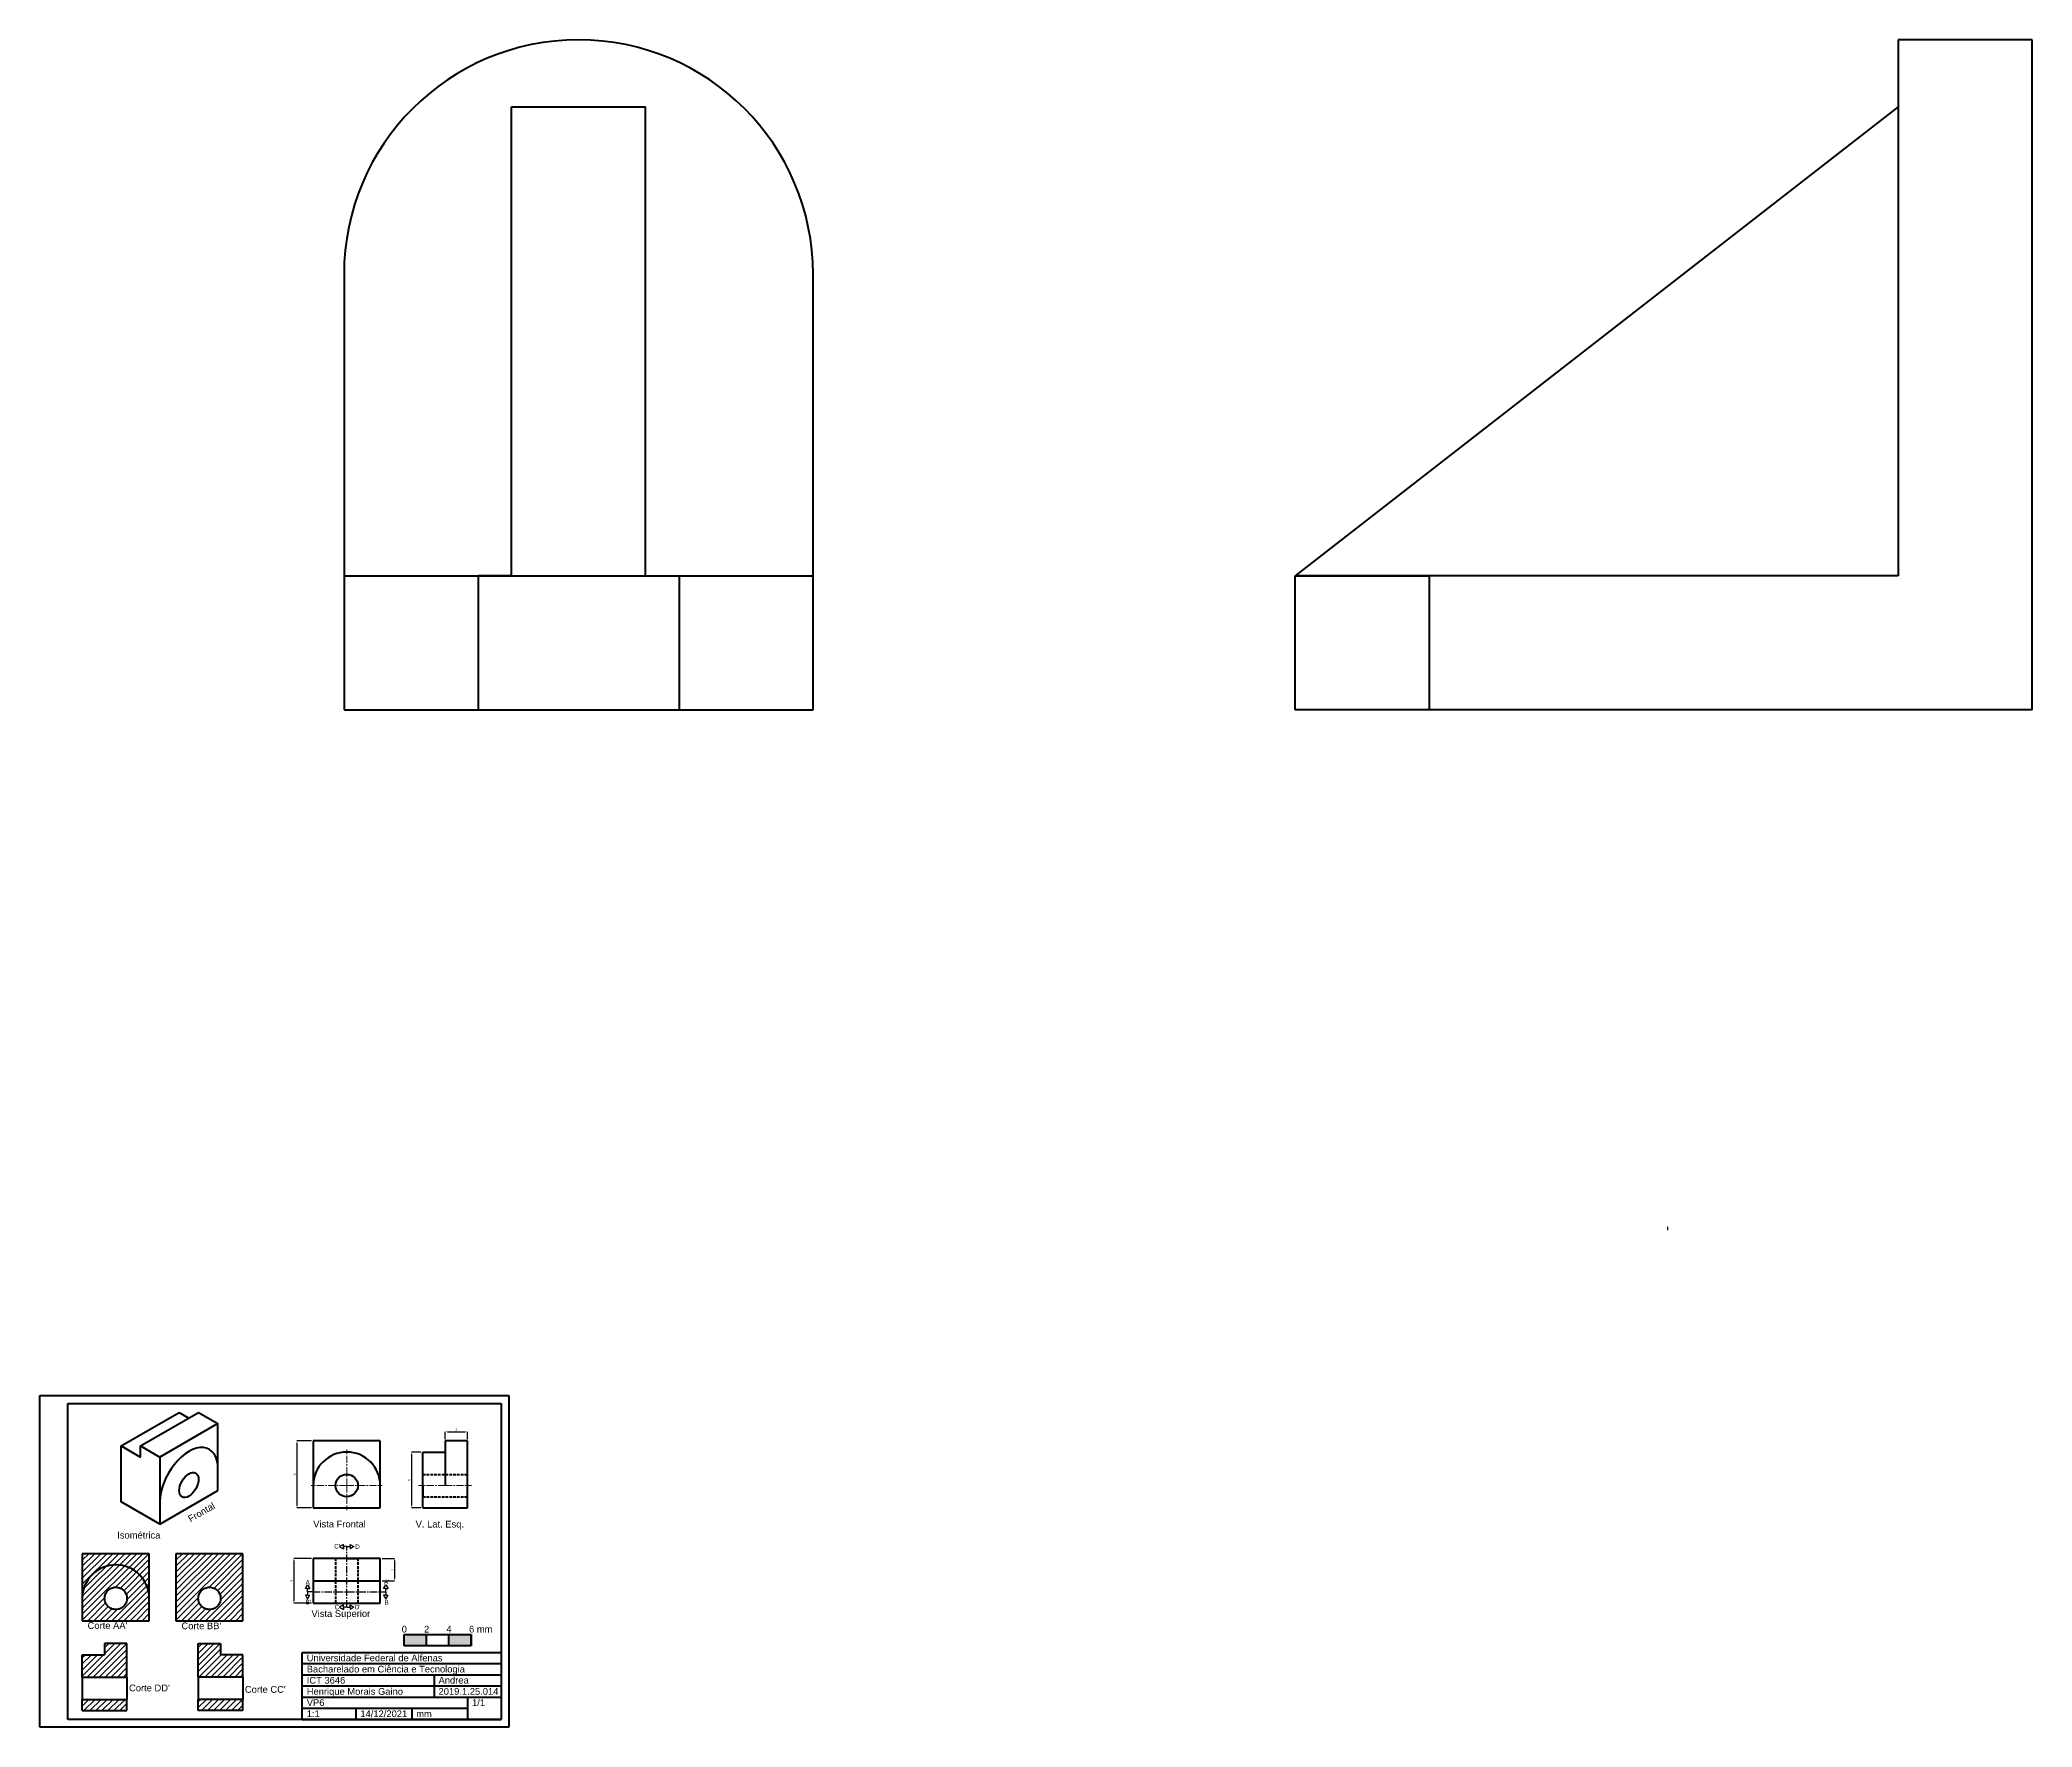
# Model space of a CAD drawing. Header units: centimetres. Extents: x 234 to 548, y 19 to 282.
# Drawn here: x 369.9 to 548.3, y 18.6 to 169.7 of the extents above; entities that cross this region are included whole.
import ezdxf
from ezdxf.enums import TextEntityAlignment as Align

# ---------------------------------------------------------------- set-up
doc = ezdxf.new("R2010")
doc.units = ezdxf.units.CM
doc.linetypes.add('ACAD_ISO02W100', pattern=[15, 12, -3])
doc.linetypes.add('CENTER', pattern=[50.8, 31.75, -6.35, 6.35, -6.35])
doc.layers.get('0').update_dxf_attribs({"lineweight": 50})
for name, color, linetype, lineweight in [('ARESTA', 6, 'Continuous', 40), ('ARESTA CORTE', 7, 'CENTER', 50), ('ARESTA NV', 6, 'ACAD_ISO02W100', 40), ('COTAS', 1, 'Continuous', 15), ('EIXOS', 5, 'CENTER', 30), ('HACHURA', 3, 'CENTER', 15), ('TEXTO', 4, 'Continuous', 30)]:
    doc.layers.add(name, color=color, linetype=linetype, lineweight=lineweight)
doc.styles.get("Standard").update_dxf_attribs({"font": 'arial.ttf'})
doc.styles.add('style1', font='arial.ttf', dxfattribs={"height": 0.6})
doc.styles.add('style1-5 cota', font='arial.ttf', dxfattribs={"height": 1})
doc.dimstyles.new('Copy of cota 1-5', dxfattribs={"dimtxt": 0.2, "dimasz": 0.2, "dimexe": 0, "dimexo": 0.1625, "dimgap": 0.1, "dimtad": 1, "dimtxsty": 'Standard', "dimcen": 0.09, "dimclrd": 256, "dimclre": 256, "dimclrt": 256, "dimadec": 0, "dimazin": 0, "dimtfac": 1, "dimtmove": 0, "dimatfit": 3, "dimfxl": 1, "dimarcsym": 0})

# ---------------------------------------------------------------- blocks, each defined once
blk = doc.blocks.new('*D9')
at = {"layer": 'COTAS', "lineweight": -2, "transparency": 16777216}
for p, q in [((394.2, 33.73), (392.61, 33.73)), ((392.61, 33.53), (392.61, 29.93)), ((394.2, 29.73), (392.61, 29.73))]:
    blk.add_line(p, q, dxfattribs=at)
at = {"layer": 'COTAS', "transparency": 16777216}
for points in [[(392.57, 33.53), (392.64, 33.53), (392.61, 33.73)], [(392.57, 29.93), (392.64, 29.93), (392.61, 29.73)]]:
    blk.add_solid(points, dxfattribs=at)
at = {"layer": 'Defpoints', "color": 0, "transparency": 16777216}
for p in [(394.36, 33.73), (392.61, 29.73), (394.36, 29.73)]:
    blk.add_point(p, dxfattribs=at)
at = {"layer": 'COTAS', "transparency": 16777216, "insert": (392.41, 31.73), "char_height": 0.2, "attachment_point": 5, "rotation": 90}
blk.add_mtext('4', dxfattribs=at)
blk = doc.blocks.new('*D10')
at = {"layer": 'COTAS', "lineweight": -2, "transparency": 16777216}
for p, q in [((394.2, 44.26), (392.9, 44.26)), ((392.9, 44.06), (392.9, 38.46)), ((394.2, 38.26), (392.9, 38.26))]:
    blk.add_line(p, q, dxfattribs=at)
at = {"layer": 'COTAS', "transparency": 16777216}
for points in [[(392.86, 44.06), (392.93, 44.06), (392.9, 44.26)], [(392.86, 38.46), (392.93, 38.46), (392.9, 38.26)]]:
    blk.add_solid(points, dxfattribs=at)
at = {"layer": 'Defpoints', "color": 0, "transparency": 16777216}
for p in [(394.36, 44.26), (392.9, 38.26), (394.36, 38.26)]:
    blk.add_point(p, dxfattribs=at)
at = {"layer": 'COTAS', "transparency": 16777216, "insert": (392.7, 41.26), "char_height": 0.2, "attachment_point": 5, "rotation": 90}
blk.add_mtext('6', dxfattribs=at)
blk = doc.blocks.new('*D11')
at = {"layer": 'COTAS', "lineweight": -2, "transparency": 16777216}
for p, q in [((404, 43.26), (403.15, 43.26)), ((403.15, 43.06), (403.15, 38.46)), ((404, 38.26), (403.15, 38.26))]:
    blk.add_line(p, q, dxfattribs=at)
at = {"layer": 'COTAS', "transparency": 16777216}
for points in [[(403.12, 43.06), (403.19, 43.06), (403.15, 43.26)], [(403.12, 38.46), (403.19, 38.46), (403.15, 38.26)]]:
    blk.add_solid(points, dxfattribs=at)
at = {"layer": 'Defpoints', "color": 0, "transparency": 16777216}
for p in [(404.17, 43.26), (403.15, 38.26), (404.17, 38.26)]:
    blk.add_point(p, dxfattribs=at)
at = {"layer": 'COTAS', "transparency": 16777216, "insert": (402.95, 40.76), "char_height": 0.2, "attachment_point": 5, "rotation": 90}
blk.add_mtext('5', dxfattribs=at)
blk = doc.blocks.new('*D15')
at = {"layer": 'COTAS', "lineweight": -2, "transparency": 16777216}
for p, q in [((400.52, 33.73), (401.64, 33.73)), ((401.64, 33.53), (401.64, 31.93)), ((400.52, 31.73), (401.64, 31.73))]:
    blk.add_line(p, q, dxfattribs=at)
at = {"layer": 'COTAS', "transparency": 16777216}
for points in [[(401.61, 33.53), (401.68, 33.53), (401.64, 33.73)], [(401.61, 31.93), (401.68, 31.93), (401.64, 31.73)]]:
    blk.add_solid(points, dxfattribs=at)
at = {"layer": 'Defpoints', "color": 0, "transparency": 16777216}
for p in [(400.36, 33.73), (400.36, 31.73), (401.64, 31.73)]:
    blk.add_point(p, dxfattribs=at)
at = {"layer": 'COTAS', "transparency": 16777216, "insert": (401.44, 32.73), "char_height": 0.2, "attachment_point": 5, "rotation": 90}
blk.add_mtext('2', dxfattribs=at)
blk = doc.blocks.new('*D16')
at = {"layer": 'COTAS', "lineweight": -2, "transparency": 16777216}
for p, q in [((406.17, 44.42), (406.17, 45.07)), ((406.37, 45.07), (407.97, 45.07)), ((408.17, 44.42), (408.17, 45.07))]:
    blk.add_line(p, q, dxfattribs=at)
at = {"layer": 'COTAS', "transparency": 16777216}
for points in [[(406.37, 45.1), (406.37, 45.03), (406.17, 45.07)], [(407.97, 45.1), (407.97, 45.03), (408.17, 45.07)]]:
    blk.add_solid(points, dxfattribs=at)
at = {"layer": 'Defpoints', "color": 0, "transparency": 16777216}
for p in [(408.17, 45.07), (406.17, 44.26), (408.17, 44.26)]:
    blk.add_point(p, dxfattribs=at)
at = {"layer": 'COTAS', "transparency": 16777216, "insert": (407.17, 45.27), "char_height": 0.2, "attachment_point": 5}
blk.add_mtext('2', dxfattribs=at)

msp = doc.modelspace()

# ---------------------------------------------------------------- hatches: boundary and pattern name
at = {"layer": 'ARESTA'}
h = msp.add_hatch(color=256, dxfattribs=at)
h.dxf.hatch_style = 1
h.paths.add_polyline_path([(402.512, 26.913), (402.512, 25.913), (404.512, 25.913), (404.512, 26.913)])
h.paths.add_polyline_path([(406.512, 26.913), (406.512, 25.913), (408.512, 25.913), (408.512, 26.913)])
at = {"layer": 'EIXOS', "transparency": 33554687}
h = msp.add_hatch(dxfattribs=at)
h.set_pattern_fill('ANSI31', color=3, scale=0.12)
h.set_pattern_definition([(45, (181.07372, 17.16463), (-0.2694077, 0.2694077), [])])
h.paths.add_polyline_path([(373.679, 30.152), (373.679, 28.152), (379.679, 28.152), (379.679, 30.152, 1)])
h.paths.add_polyline_path([(377.679, 30.152, -1), (375.679, 30.152, -1)], flags=16)
h.paths.add_polyline_path([(379.679, 34.152), (373.679, 34.152), (373.679, 30.152, -1), (379.679, 30.152)])
h = msp.add_hatch(dxfattribs=at)
h.set_pattern_fill('ANSI31', color=3, scale=0.12)
h.set_pattern_definition([(45, (189.4601, 17.16463), (-0.2694077, 0.2694077), [])])
h.paths.add_polyline_path([(382.065, 30.152), (382.065, 28.152), (388.065, 28.152), (388.065, 30.152, 1)])
h.paths.add_polyline_path([(386.065, 30.152, -1), (384.065, 30.152, -1)], flags=16)
h.paths.add_polyline_path([(388.065, 34.152), (382.065, 34.152), (382.065, 30.152, -1), (388.065, 30.152)])
h = msp.add_hatch(dxfattribs=at)
h.set_pattern_fill('ANSI31', color=3, scale=0.12)
h.set_pattern_definition([(45, (162.71594, 8.90057), (-0.2694077, 0.2694077), [])])
h.paths.add_polyline_path([(377.679, 26.102), (375.679, 26.102), (375.679, 23.102), (377.679, 23.102)])
h.paths.add_polyline_path([(375.679, 25.102), (373.679, 25.102), (373.679, 23.102), (375.679, 23.102)])
h.paths.add_polyline_path([(377.679, 21.102), (373.679, 21.102), (373.679, 20.102), (377.679, 20.102)])
h = msp.add_hatch(dxfattribs=at)
h.set_pattern_fill('ANSI31', color=3, scale=0.12)
h.set_pattern_definition([(45, (166.23368, 8.90057), (-0.2694077, 0.2694077), [])])
h.paths.add_polyline_path([(384.065, 26.102), (386.065, 26.102), (386.065, 23.102), (384.065, 23.102)])
h.paths.add_polyline_path([(386.065, 25.102), (388.065, 25.102), (388.065, 23.102), (386.065, 23.102)])
h.paths.add_polyline_path([(384.065, 21.102), (388.065, 21.102), (388.065, 20.102), (384.065, 20.102)])

# ---------------------------------------------------------------- linework, layer by layer
for p, q in [((369.878, 18.615), (369.878, 48.315)), ((369.878, 48.315), (411.878, 48.315)), ((411.878, 48.315), (411.878, 18.615)), ((372.378, 19.315), (372.378, 47.615)), ((372.378, 47.615), (411.178, 47.615)), ((411.178, 47.615), (411.178, 19.315)), ((393.378, 19.315), (393.378, 25.315)), ((393.378, 25.315), (411.178, 25.315)), ((411.178, 25.315), (411.178, 19.315)), ((393.378, 24.315), (411.178, 24.315)), ((393.378, 23.315), (411.178, 23.315)), ((405.178, 23.315), (405.178, 21.315)), ((393.378, 22.315), (411.178, 22.315)), ((393.378, 21.315), (411.178, 21.315)), ((393.378, 20.315), (408.178, 20.315)), ((398.178, 20.315), (398.178, 19.315)), ((403.178, 20.315), (403.178, 19.315)), ((408.178, 21.315), (408.178, 19.315)), ((411.878, 18.615), (369.878, 18.615)), ((411.178, 19.315), (372.378, 19.315)), ((411.178, 19.315), (393.378, 19.315)), ((393.378, 19.315), (411.178, 19.315))]:
    msp.add_line(p, q)
at = {"ltscale": 0.02, "transparency": 33554687}
for p, q in [((373.679, 23.102), (377.679, 23.102)), ((388.065, 23.102), (384.065, 23.102)), ((373.679, 21.102), (377.679, 21.102)), ((388.065, 21.102), (384.065, 21.102))]:
    msp.add_line(p, q, dxfattribs=at)
at = {"layer": 'ARESTA', "transparency": 33554687}
for p, q in [((548.273, 169.749), (536.273, 169.749)), ((536.273, 169.749), (536.273, 163.749)), ((548.273, 163.749), (548.273, 169.749)), ((412.115, 121.749), (412.115, 163.749)), ((412.115, 163.749), (424.115, 163.749)), ((424.115, 121.749), (424.115, 163.749)), ((536.273, 163.749), (482.273, 121.749)), ((536.273, 163.749), (536.273, 148.749)), ((548.273, 148.749), (548.273, 163.749)), ((397.115, 148.749), (397.115, 121.749)), ((439.115, 121.749), (439.115, 148.749)), ((536.273, 148.749), (536.273, 121.749)), ((548.273, 121.749), (548.273, 148.749)), ((397.115, 121.749), (397.115, 109.749)), ((397.115, 121.749), (439.115, 121.749)), ((412.115, 121.749), (409.115, 121.749)), ((409.115, 121.749), (409.115, 109.749)), ((424.115, 121.749), (427.115, 121.749)), ((427.115, 121.749), (427.115, 109.749)), ((439.115, 109.749), (439.115, 121.749)), ((482.273, 109.749), (482.273, 121.749)), ((536.273, 121.749), (482.273, 121.749)), ((482.273, 121.749), (494.273, 121.749)), ((494.273, 121.749), (494.273, 109.749)), ((548.273, 109.749), (548.273, 121.749)), ((397.115, 109.749), (439.115, 109.749)), ((494.273, 109.749), (482.273, 109.749)), ((536.273, 109.749), (494.273, 109.749)), ((548.273, 109.749), (536.273, 109.749)), ((373.679, 23.102), (373.679, 21.102)), ((377.679, 23.102), (377.679, 21.102)), ((384.065, 23.102), (384.065, 21.102)), ((388.065, 23.102), (388.065, 21.102))]:
    msp.add_line(p, q, dxfattribs=at)
at = {"layer": 'ARESTA'}
for p, q in [((377.164, 43.806), (382.36, 46.806)), ((378.896, 43.806), (384.092, 46.806)), ((382.36, 46.806), (383.226, 46.306)), ((384.092, 46.806), (385.824, 45.806)), ((385.824, 45.806), (380.628, 42.806)), ((385.824, 39.806), (385.824, 45.806)), ((377.164, 38.806), (377.164, 43.806)), ((377.164, 43.806), (378.896, 42.806)), ((378.896, 42.806), (378.896, 43.806)), ((378.896, 43.806), (380.628, 42.806)), ((394.358, 44.259), (394.358, 38.259)), ((400.358, 44.259), (394.358, 44.259)), ((400.358, 38.259), (400.358, 44.259)), ((404.165, 38.259), (404.165, 43.259)), ((404.165, 43.259), (406.165, 43.259)), ((408.165, 44.259), (406.165, 44.259)), ((406.165, 44.259), (406.165, 40.259)), ((408.165, 38.259), (408.165, 44.259)), ((380.628, 42.806), (380.628, 36.806)), ((380.628, 36.806), (385.824, 39.806)), ((380.628, 36.806), (377.164, 38.806)), ((394.358, 38.259), (400.358, 38.259)), ((404.165, 38.259), (408.165, 38.259)), ((394.358, 33.726), (394.358, 29.726)), ((400.358, 33.726), (394.358, 33.726)), ((400.358, 29.726), (400.358, 33.726)), ((394.358, 31.726), (400.358, 31.726)), ((394.358, 29.726), (400.358, 29.726)), ((402.512, 25.913), (402.512, 26.913)), ((402.512, 26.913), (404.512, 26.913)), ((404.512, 26.913), (406.512, 26.913)), ((404.512, 25.913), (404.512, 26.913)), ((406.512, 26.913), (408.512, 26.913)), ((406.512, 25.913), (406.512, 26.913)), ((408.512, 26.913), (408.512, 25.913)), ((408.512, 25.913), (408.512, 26.913)), ((408.512, 25.913), (402.512, 25.913))]:
    msp.add_line(p, q, dxfattribs=at)
msp.add_circle((397.358, 40.259), 1, dxfattribs=at)
msp.add_arc((397.358, 40.259), 3, 0, 180, dxfattribs=at)
at = {"layer": 'ARESTA', "transparency": 33554687}
msp.add_ellipse((418.115, 148.749), major_axis=(0, 21), ratio=1, start_param=4.712389, end_param=7.8539816, dxfattribs=at)
at = {"layer": 'ARESTA'}
msp.add_ellipse((383.226, 40.306), major_axis=(-1.837, -3.182), ratio=0.5773503, start_param=8.6393798, end_param=11.7809725, dxfattribs=at)
msp.add_ellipse((383.226, 40.306), major_axis=(-0.612, -1.061), ratio=0.5773503, dxfattribs=at)
at = {"layer": 'ARESTA CORTE', "transparency": 33554687}
for p, q in [((373.679, 34.152), (373.679, 28.152)), ((379.679, 34.152), (373.679, 34.152)), ((379.679, 28.152), (379.679, 34.152)), ((382.065, 34.152), (382.065, 28.152)), ((388.065, 34.152), (382.065, 34.152)), ((388.065, 28.152), (388.065, 34.152)), ((373.679, 28.152), (379.679, 28.152)), ((382.065, 28.152), (388.065, 28.152)), ((373.679, 25.102), (375.679, 25.102)), ((373.679, 23.102), (373.679, 25.102)), ((377.679, 26.102), (375.679, 26.102)), ((375.679, 26.102), (375.679, 25.102)), ((377.679, 23.102), (377.679, 26.102)), ((384.065, 26.102), (386.065, 26.102)), ((384.065, 23.102), (384.065, 26.102)), ((386.065, 26.102), (386.065, 25.102)), ((388.065, 25.102), (386.065, 25.102)), ((388.065, 23.102), (388.065, 25.102)), ((373.679, 20.102), (373.679, 21.102)), ((373.679, 20.102), (377.679, 20.102)), ((377.679, 20.102), (377.679, 21.102)), ((384.065, 20.102), (384.065, 21.102)), ((388.065, 20.102), (384.065, 20.102)), ((388.065, 20.102), (388.065, 21.102))]:
    msp.add_line(p, q, dxfattribs=at)
for centre in [(376.679, 30.152), (385.065, 30.152)]:
    msp.add_circle(centre, 1, dxfattribs=at)
msp.add_arc((376.679, 30.152), 3, 0, 180, dxfattribs=at)
at = {"layer": 'ARESTA NV', "transparency": 33554687}
for p, q in [((404.165, 40.259), (404.165, 41.259)), ((404.165, 40.259), (404.165, 39.259)), ((397.858, 33.726), (396.858, 33.726)), ((397.358, 33.726), (398.358, 33.726))]:
    msp.add_line(p, q, dxfattribs=at)
at = {"layer": 'ARESTA NV', "ltscale": 0.02, "transparency": 33554687}
for p, q in [((404.165, 41.259), (408.165, 41.259)), ((404.165, 39.259), (408.165, 39.259)), ((396.358, 33.726), (396.358, 29.726)), ((398.358, 33.726), (398.358, 29.726))]:
    msp.add_line(p, q, dxfattribs=at)
at = {"layer": 'EIXOS', "transparency": 33554687}
for p, q in [((515.65, 63.117), (515.65, 63.417)), ((397.058, 34.988), (396.712, 34.788)), ((396.712, 34.788), (397.058, 34.588)), ((397.058, 34.788), (397.058, 34.988)), ((397.358, 34.788), (397.058, 34.788)), ((397.058, 34.788), (397.058, 34.588)), ((397.358, 34.788), (397.658, 34.788)), ((397.658, 34.788), (397.658, 34.988)), ((397.658, 34.988), (398.005, 34.788)), ((397.658, 34.788), (397.658, 34.588)), ((398.005, 34.788), (397.658, 34.588)), ((393.658, 31.026), (393.858, 31.373)), ((393.858, 31.026), (393.658, 31.026)), ((393.858, 30.426), (393.658, 30.426)), ((393.658, 30.426), (393.858, 30.08)), ((393.858, 31.373), (394.058, 31.026)), ((393.858, 30.726), (393.858, 31.026)), ((393.858, 31.026), (394.058, 31.026)), ((393.858, 30.726), (393.858, 30.426)), ((393.858, 30.426), (394.058, 30.426)), ((393.858, 30.08), (394.058, 30.426)), ((400.662, 31.026), (400.862, 31.373)), ((400.862, 31.026), (400.662, 31.026)), ((400.862, 30.426), (400.662, 30.426)), ((400.662, 30.426), (400.862, 30.08)), ((400.862, 31.373), (401.062, 31.026)), ((400.862, 30.726), (400.862, 31.026)), ((400.862, 31.026), (401.062, 31.026)), ((400.862, 30.726), (400.862, 30.426)), ((400.862, 30.426), (401.062, 30.426)), ((400.862, 30.08), (401.062, 30.426)), ((397.058, 29.567), (396.712, 29.367)), ((396.712, 29.367), (397.058, 29.167)), ((397.058, 29.367), (397.058, 29.567)), ((397.358, 29.367), (397.058, 29.367)), ((397.058, 29.367), (397.058, 29.167)), ((397.358, 29.367), (397.658, 29.367)), ((397.658, 29.367), (397.658, 29.567)), ((397.658, 29.567), (398.005, 29.367)), ((397.658, 29.367), (397.658, 29.167)), ((398.005, 29.367), (397.658, 29.167))]:
    msp.add_line(p, q, dxfattribs=at)
at = {"layer": 'EIXOS', "ltscale": 0.02, "transparency": 33554687}
for p, q in [((397.358, 29.367), (397.358, 34.788)), ((394.358, 30.726), (393.858, 30.726)), ((394.358, 30.726), (400.358, 30.726)), ((400.358, 30.726), (400.858, 30.726))]:
    msp.add_line(p, q, dxfattribs=at)
at = {"layer": 'HACHURA', "ltscale": 0.02, "transparency": 33554687}
for p, q in [((397.358, 40.259), (397.358, 43.486)), ((397.358, 40.259), (394.168, 40.259)), ((397.358, 40.259), (400.516, 40.259)), ((397.358, 40.259), (397.358, 38.052)), ((406.165, 40.259), (403.782, 40.259)), ((406.165, 40.259), (408.541, 40.259))]:
    msp.add_line(p, q, dxfattribs=at)

# ---------------------------------------------------------------- texts
at = {"layer": 'ARESTA', "style": 'style1'}
for s, p in [('0', (402.512, 26.913)), ('2', (404.512, 26.913)), ('4', (406.512, 26.913)), ('6 mm', (409.357, 26.913))]:
    msp.add_text(s, height=0.6, dxfattribs=at).set_placement(p, align=Align.BOTTOM_CENTER)
at = {"layer": 'EIXOS', "transparency": 33554687, "char_height": 0.4, "width": 1.2349, "attachment_point": 1, "style": 'style1'}
for s, insert in [("C'", (396.237, 35.018)), ('D', (398.126, 34.977)), ('A', (393.679, 31.783)), ("A'", (400.69, 31.823)), ("B'", (393.676, 30.022)), ('C', (396.278, 29.572)), ("D'", (398.076, 29.567)), ('B', (400.739, 29.981))]:
    msp.add_mtext(s, dxfattribs=dict(at, insert=insert))
at = {"layer": 'TEXTO', "style": 'style1'}
for s, p in [('Universidade Federal de Alfenas', (393.778, 25.115)), ('Bacharelado em Ciência e Tecnologia', (393.778, 24.115)), ('Henrique Morais Gaino', (393.778, 22.115)), ('ICT 3646', (393.778, 23.115)), ('Andrea', (405.578, 23.115)), ('2019.1.25.014', (405.578, 22.115)), ('VP6', (393.778, 21.115)), ('1:1', (393.778, 20.115)), ('14/12/2021', (398.578, 20.115)), ('mm', (403.578, 20.115)), ('1/1', (408.578, 21.115))]:
    msp.add_text(s, height=0.6, dxfattribs=at).set_placement(p, align=Align.TOP_LEFT)
at = {"layer": 'TEXTO', "insert": (383.07, 37.476), "char_height": 0.6, "width": 1.78103, "attachment_point": 1, "rotation": 30, "style": 'style1-5 cota'}
msp.add_mtext('Frontal', dxfattribs=at)
at = {"layer": 'TEXTO', "char_height": 0.6, "attachment_point": 1, "style": 'style1'}
for s, insert, width in [('Isométrica', (376.807, 36.114), 0.36801), ('Vista Frontal', (394.358, 37.107), 4.91589), ('Vista Superior', (394.197, 29.09), 5.49222)]:
    msp.add_mtext(s, dxfattribs=dict(at, insert=insert, width=width))
at = {"layer": 'TEXTO', "insert": (403.529, 37.098), "char_height": 0.6, "attachment_point": 1, "style": 'style1'}
msp.add_mtext('V. Lat. Esq.', dxfattribs=at)
at = {"layer": 'TEXTO', "transparency": 33554687, "char_height": 0.6, "width": 5.49222, "attachment_point": 1, "style": 'style1'}
for s, insert in [("Corte AA'", (374.154, 28.017)), ("Corte BB'", (382.558, 27.99)), ("Corte DD'", (377.864, 22.429)), ("Corte CC'", (388.24, 22.294))]:
    msp.add_mtext(s, dxfattribs=dict(at, insert=insert))

# ---------------------------------------------------------------- dimensions: what is measured, and where the dimension line sits
at = {"layer": 'COTAS'}
dim = msp.add_linear_dim(base=(408.165, 45.066), p1=(406.165, 44.259), p2=(408.165, 44.259), dimstyle='Copy of cota 1-5', dxfattribs=at)
dim.commit()
dim.dimension.update_dxf_attribs({"geometry": '*D16', "text_midpoint": (407.165, 45.267)})
for base, p1, p2, picture, middle in [((392.898, 38.259), (394.358, 44.259), (394.358, 38.259), '*D10', (392.695, 41.259)), ((403.155, 38.259), (404.165, 43.259), (404.165, 38.259), '*D11', (402.953, 40.759)), ((392.607, 29.726), (394.358, 33.726), (394.358, 29.726), '*D9', (392.407, 31.726)), ((401.642, 31.726), (400.358, 33.726), (400.358, 31.726), '*D15', (401.442, 32.726))]:
    dim = msp.add_linear_dim(base=base, p1=p1, p2=p2, angle=90, dimstyle='Copy of cota 1-5', dxfattribs=at)
    dim.commit()
    dim.dimension.update_dxf_attribs({"geometry": picture, "text_midpoint": middle})

doc.saveas('drawing.dxf')
